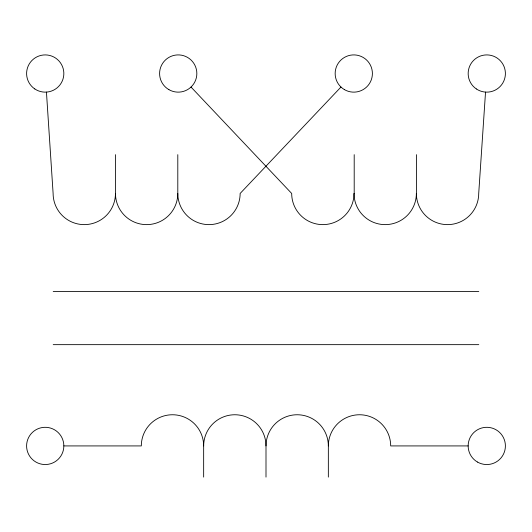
<?xml version="1.0" encoding="UTF-8"?>
<svg xmlns="http://www.w3.org/2000/svg" width="532" height="532" viewBox="0 0 532 532"><rect width="100%" height="100%" fill="white"/><g stroke="black" fill="none" stroke-linecap="round" stroke-linejoin="round"><path stroke-width="0.8" d="M485.53 92.103L478.714 193.455A31.175 31.175 0 0 1 447.538 224.624A31.175 31.175 0 0 1 416.37 193.455A31.175 31.175 0 0 1 385.195 224.624A31.175 31.175 0 0 1 354.026 193.455A31.175 31.175 0 0 1 322.851 224.624A31.175 31.175 0 0 1 291.682 193.455L191.015 87.049M340.972 87.042L240.145 193.455A31.175 31.175 0 0 1 208.976 224.624A31.175 31.175 0 0 1 177.801 193.455L177.801 154.659M53.2 291.456L478.8 291.456M53.2 344.656L478.8 344.656M63.84 445.922A18.62 18.62 0 0 0 35.91 429.796A18.62 18.62 0 0 0 35.91 462.049A18.62 18.62 0 0 0 63.84 445.922L141.312 445.922A31.175 31.175 0 0 1 172.481 414.754A31.175 31.175 0 0 1 203.656 445.922L203.656 477.098M468.16 445.922L390.688 445.922A31.175 31.175 0 0 0 359.519 414.754A31.175 31.175 0 0 0 328.344 445.922L328.344 477.098M46.444 92.103L53.114 193.455A31.175 31.175 0 0 0 84.282 224.624A31.175 31.175 0 0 0 115.457 193.455L115.457 154.659M416.543 154.659L416.543 193.455M354.199 154.659L354.199 193.455M203.656 445.922A31.175 31.175 0 0 1 234.825 414.754A31.175 31.175 0 0 1 266 445.922L266 477.098M177.801 193.455A31.175 31.175 0 0 1 146.633 224.624A31.175 31.175 0 0 1 115.457 193.455M266 445.922A31.175 31.175 0 0 1 297.175 414.754A31.175 31.175 0 0 1 328.344 445.922M477.47 462.049A18.62 18.62 0 0 0 505.4 445.922A18.62 18.62 0 0 0 477.47 429.796A18.62 18.62 0 0 0 477.47 462.049M476.346 88.944A18.62 18.62 0 0 0 505.353 74.852A18.62 18.62 0 0 0 478.647 56.778A18.62 18.62 0 0 0 476.346 88.944M344.47 89.649A18.62 18.62 0 0 0 372.4 73.522A18.62 18.62 0 0 0 344.47 57.396A18.62 18.62 0 0 0 344.47 89.649M168.91 89.649A18.62 18.62 0 0 0 196.84 73.522A18.62 18.62 0 0 0 168.91 57.396A18.62 18.62 0 0 0 168.91 89.649M34.786 88.944A18.62 18.62 0 0 0 63.793 74.852A18.62 18.62 0 0 0 37.087 56.778A18.62 18.62 0 0 0 34.786 88.944"/></g></svg>
